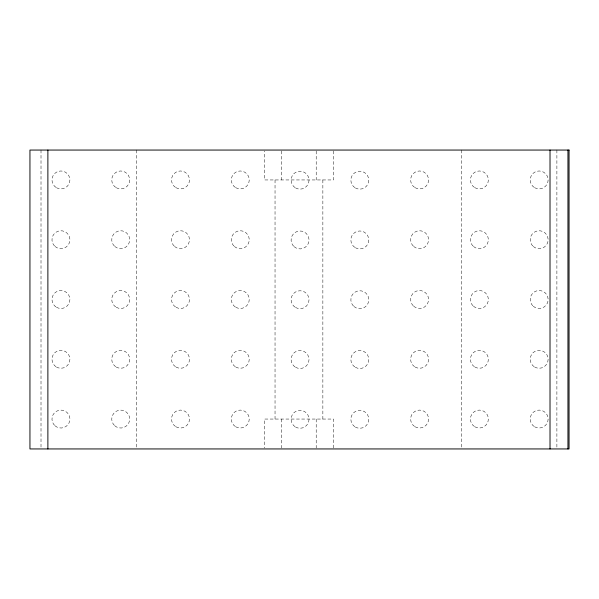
<?xml version="1.0" encoding="UTF-8"?>
<svg xmlns="http://www.w3.org/2000/svg" width="599" height="599" viewBox="0 0 599 599"><rect width="100%" height="100%" fill="white"/><g stroke="black" fill="none" stroke-linecap="round" stroke-linejoin="round"><path stroke-width="0.45" stroke-dasharray="3 2.25" d="M556.89 150.057L556.89 448.007M461.245 150.057L461.245 448.007M333.463 150.993L333.463 179.947L264.436 179.947L264.436 150.993M333.463 448.007L333.463 419.053L264.436 419.053L264.436 448.007M322.861 179.947L322.861 419.053M316.205 150.993L316.205 179.947M316.205 419.053L316.205 448.007M281.695 150.993L281.695 179.947M281.695 419.053L281.695 448.007M275.038 179.947L275.038 419.053M136.654 150.057L136.654 448.007M41.009 150.057L41.009 448.007M353.919 306.471A8.97 8.97 0 0 0 368.625 301.477A8.97 8.97 0 0 0 356.944 291.234A8.97 8.97 0 0 0 353.919 306.471M295.569 307.489A8.97 8.97 0 0 0 309.017 299.725A8.97 8.97 0 0 0 295.569 291.96A8.97 8.97 0 0 0 295.569 307.489M295.569 427.05A8.97 8.97 0 0 0 309.017 419.285A8.97 8.97 0 0 0 295.569 411.52A8.97 8.97 0 0 0 295.569 427.05M295.569 367.269A8.97 8.97 0 0 0 309.017 359.505A8.97 8.97 0 0 0 295.569 351.74A8.97 8.97 0 0 0 295.569 367.269M294.139 246.691A8.97 8.97 0 0 0 308.844 241.697A8.97 8.97 0 0 0 297.171 231.461A8.97 8.97 0 0 0 294.139 246.691M415.122 426.817A8.97 8.97 0 0 0 428.57 419.053A8.97 8.97 0 0 0 415.122 411.288A8.97 8.97 0 0 0 415.122 426.817M176.009 367.045A8.97 8.97 0 0 0 189.464 359.28A8.97 8.97 0 0 0 176.009 351.516A8.97 8.97 0 0 0 176.009 367.045M534.675 367.045A8.97 8.97 0 0 0 548.13 359.28A8.97 8.97 0 0 0 534.675 351.516A8.97 8.97 0 0 0 534.675 367.045M534.675 187.712A8.97 8.97 0 0 0 548.13 179.947A8.97 8.97 0 0 0 534.675 172.183A8.97 8.97 0 0 0 534.675 187.712M533.252 246.466A8.97 8.97 0 0 0 547.958 241.472A8.97 8.97 0 0 0 536.277 231.229A8.97 8.97 0 0 0 533.252 246.466M533.252 306.239A8.97 8.97 0 0 0 547.958 301.252A8.97 8.97 0 0 0 536.277 291.009A8.97 8.97 0 0 0 533.252 306.239M474.902 426.817A8.97 8.97 0 0 0 488.35 419.053A8.97 8.97 0 0 0 474.902 411.288A8.97 8.97 0 0 0 474.902 426.817M473.472 246.466A8.97 8.97 0 0 0 488.178 241.472A8.97 8.97 0 0 0 476.505 231.229A8.97 8.97 0 0 0 473.472 246.466M56.456 307.265A8.97 8.97 0 0 0 69.903 299.5A8.97 8.97 0 0 0 56.456 291.735A8.97 8.97 0 0 0 56.456 307.265M116.236 367.045A8.97 8.97 0 0 0 129.684 359.28A8.97 8.97 0 0 0 116.236 351.516A8.97 8.97 0 0 0 116.236 367.045M116.236 307.265A8.97 8.97 0 0 0 129.684 299.5A8.97 8.97 0 0 0 116.236 291.735A8.97 8.97 0 0 0 116.236 307.265M55.026 425.799A8.97 8.97 0 0 0 69.731 420.805A8.97 8.97 0 0 0 58.058 410.562A8.97 8.97 0 0 0 55.026 425.799M473.472 306.239A8.97 8.97 0 0 0 488.178 301.252A8.97 8.97 0 0 0 476.505 291.009A8.97 8.97 0 0 0 473.472 306.239M474.902 367.045A8.97 8.97 0 0 0 488.35 359.28A8.97 8.97 0 0 0 474.902 351.516A8.97 8.97 0 0 0 474.902 367.045M413.692 246.466A8.97 8.97 0 0 0 428.397 241.472A8.97 8.97 0 0 0 416.724 231.229A8.97 8.97 0 0 0 413.692 246.466M413.692 306.239A8.97 8.97 0 0 0 428.397 301.252A8.97 8.97 0 0 0 416.724 291.009A8.97 8.97 0 0 0 413.692 306.239M415.122 367.045A8.97 8.97 0 0 0 428.57 359.28A8.97 8.97 0 0 0 415.122 351.516A8.97 8.97 0 0 0 415.122 367.045M415.122 187.712A8.97 8.97 0 0 0 428.57 179.947A8.97 8.97 0 0 0 415.122 172.183A8.97 8.97 0 0 0 415.122 187.712M56.456 367.045A8.97 8.97 0 0 0 69.903 359.28A8.97 8.97 0 0 0 56.456 351.516A8.97 8.97 0 0 0 56.456 367.045M55.026 246.466A8.97 8.97 0 0 0 69.731 241.472A8.97 8.97 0 0 0 58.058 231.229A8.97 8.97 0 0 0 55.026 246.466M176.009 307.265A8.97 8.97 0 0 0 189.464 299.5A8.97 8.97 0 0 0 176.009 291.735A8.97 8.97 0 0 0 176.009 307.265M235.789 307.265A8.97 8.97 0 0 0 249.236 299.5A8.97 8.97 0 0 0 235.789 291.735A8.97 8.97 0 0 0 235.789 307.265M355.342 247.716A8.97 8.97 0 0 0 368.797 239.952A8.97 8.97 0 0 0 355.342 232.187A8.97 8.97 0 0 0 355.342 247.716M355.342 187.936A8.97 8.97 0 0 0 368.797 180.172A8.97 8.97 0 0 0 355.342 172.407A8.97 8.97 0 0 0 355.342 187.936M56.456 187.712A8.97 8.97 0 0 0 69.903 179.947A8.97 8.97 0 0 0 56.456 172.183A8.97 8.97 0 0 0 56.456 187.712M176.009 426.817A8.97 8.97 0 0 0 189.464 419.053A8.97 8.97 0 0 0 176.009 411.288A8.97 8.97 0 0 0 176.009 426.817M174.586 246.466A8.97 8.97 0 0 0 189.291 241.472A8.97 8.97 0 0 0 177.611 231.229A8.97 8.97 0 0 0 174.586 246.466M176.009 187.712A8.97 8.97 0 0 0 189.464 179.947A8.97 8.97 0 0 0 176.009 172.183A8.97 8.97 0 0 0 176.009 187.712M235.789 426.817A8.97 8.97 0 0 0 249.236 419.053A8.97 8.97 0 0 0 235.789 411.288A8.97 8.97 0 0 0 235.789 426.817M235.789 367.045A8.97 8.97 0 0 0 249.236 359.28A8.97 8.97 0 0 0 235.789 351.516A8.97 8.97 0 0 0 235.789 367.045M234.359 246.466A8.97 8.97 0 0 0 249.064 241.472A8.97 8.97 0 0 0 237.391 231.229A8.97 8.97 0 0 0 234.359 246.466M474.902 187.712A8.97 8.97 0 0 0 488.35 179.947A8.97 8.97 0 0 0 474.902 172.183A8.97 8.97 0 0 0 474.902 187.712M534.675 426.817A8.97 8.97 0 0 0 548.13 419.053A8.97 8.97 0 0 0 534.675 411.288A8.97 8.97 0 0 0 534.675 426.817M355.342 367.269A8.97 8.97 0 0 0 368.797 359.505A8.97 8.97 0 0 0 355.342 351.74A8.97 8.97 0 0 0 355.342 367.269M295.569 187.936A8.97 8.97 0 0 0 309.017 180.172A8.97 8.97 0 0 0 295.569 172.407A8.97 8.97 0 0 0 295.569 187.936M355.342 427.05A8.97 8.97 0 0 0 368.797 419.285A8.97 8.97 0 0 0 355.342 411.52A8.97 8.97 0 0 0 355.342 427.05M114.806 425.799A8.97 8.97 0 0 0 129.511 420.805A8.97 8.97 0 0 0 117.831 410.562A8.97 8.97 0 0 0 114.806 425.799M114.806 246.466A8.97 8.97 0 0 0 129.511 241.472A8.97 8.97 0 0 0 117.831 231.229A8.97 8.97 0 0 0 114.806 246.466M116.236 187.712A8.97 8.97 0 0 0 129.684 179.947A8.97 8.97 0 0 0 116.236 172.183A8.97 8.97 0 0 0 116.236 187.712M235.789 187.712A8.97 8.97 0 0 0 249.236 179.947A8.97 8.97 0 0 0 235.789 172.183A8.97 8.97 0 0 0 235.789 187.712"/><path stroke-width="0.9" d="M567.949 150.057L567.949 448.943M550.017 150.057L550.017 448.943M47.883 150.057L47.883 448.943M569.05 150.057L29.95 150.057L29.95 448.943L569.05 448.943L569.05 150.057"/></g></svg>
